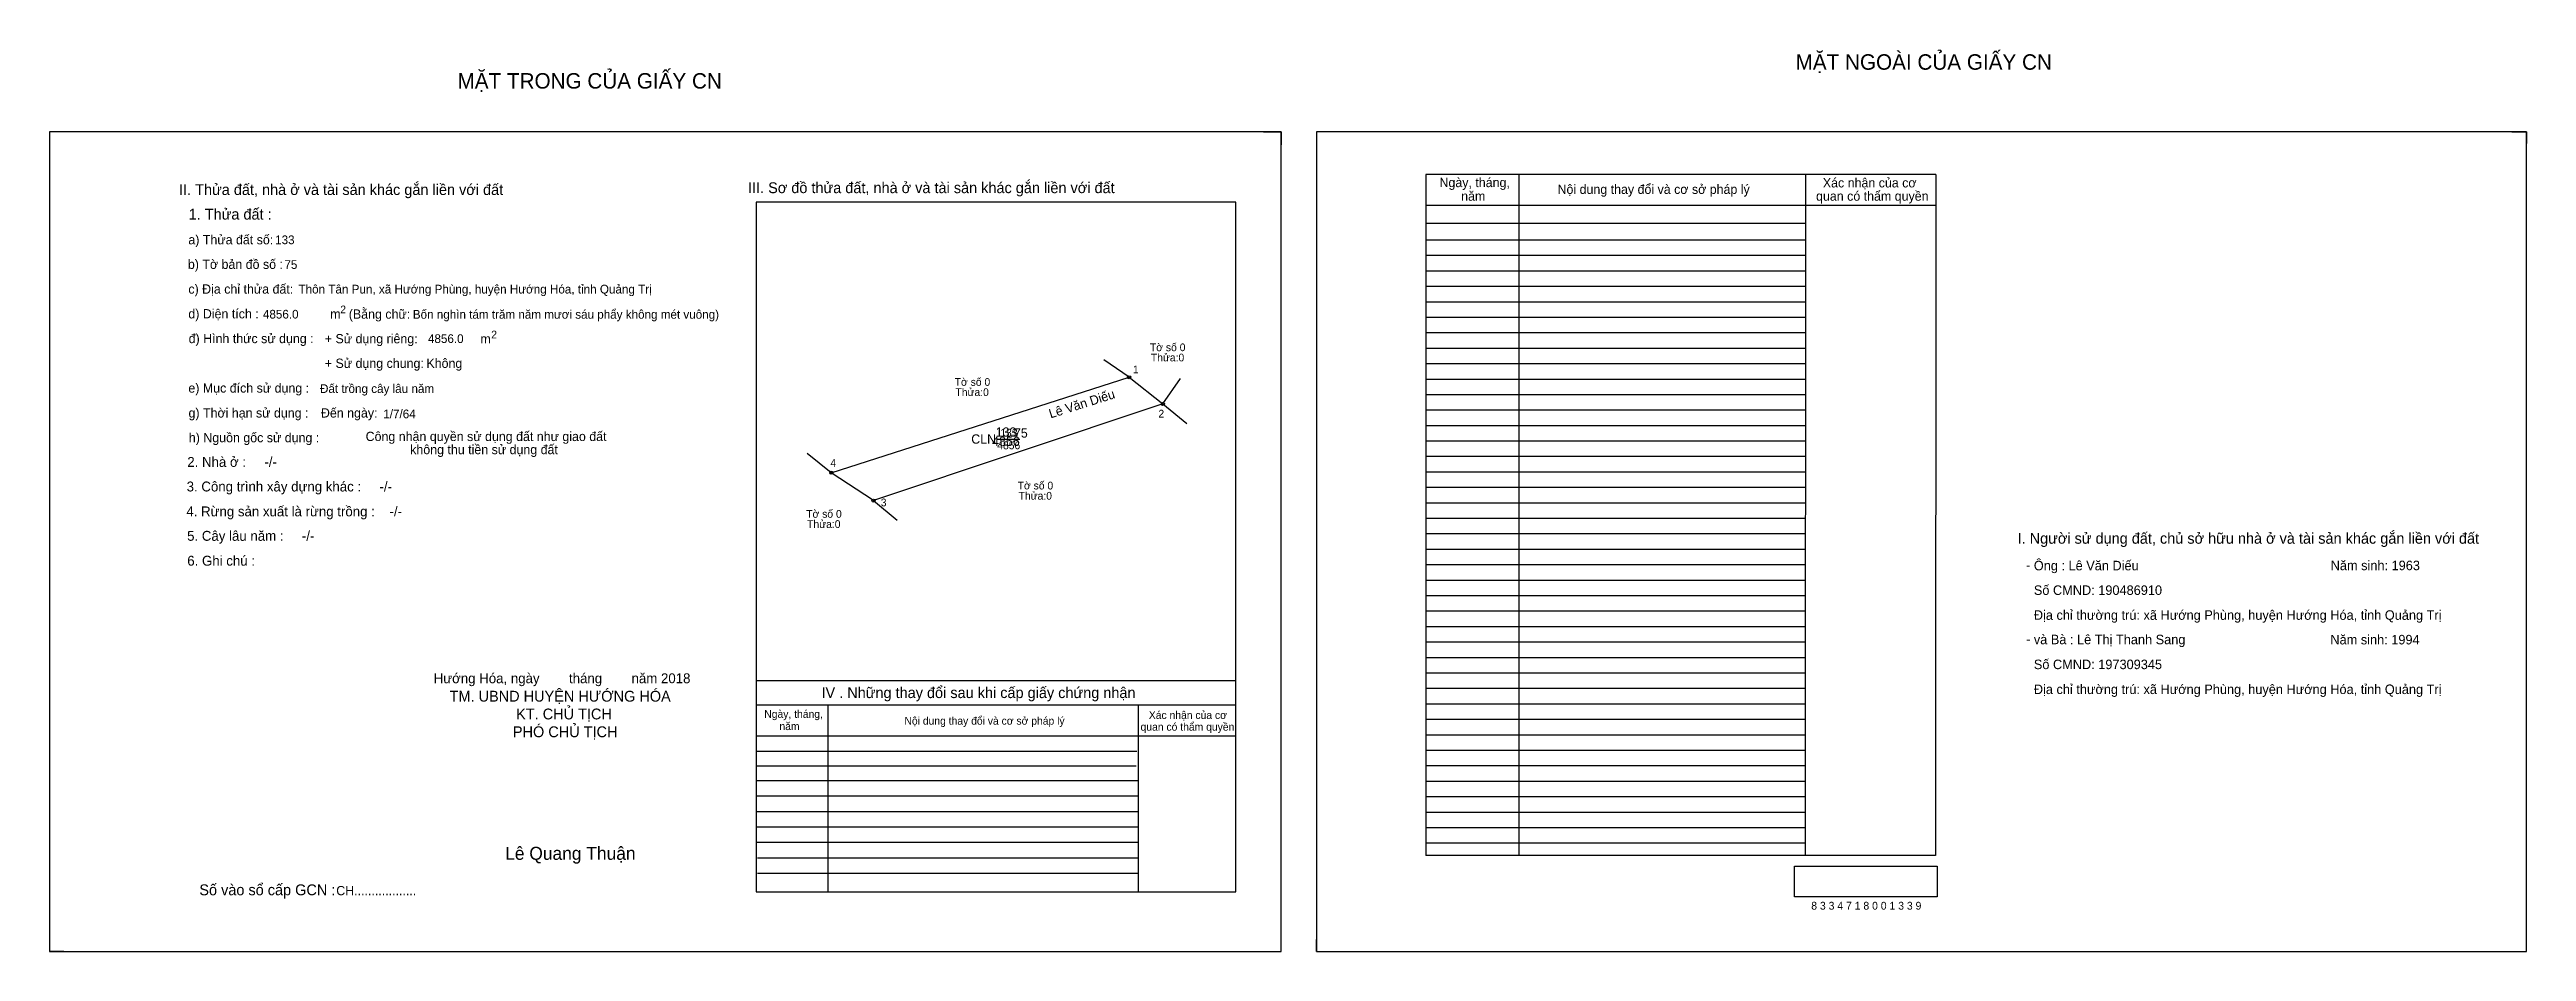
# Model space of a CAD drawing. Extents: x 534585 to 538092, y 1846199 to 1846782.
# Drawn here: x 536491 to 538092, y 1846199 to 1846782 of the extents above.
import ezdxf

# ---------------------------------------------------------------- set-up
doc = ezdxf.new("R2010")
doc.units = 0
for name, color, linetype in [('Default', 7, 'Continuous'), ('Level 10', 7, 'Continuous'), ('Level 11', 7, 'Continuous'), ('Level 13', 7, 'Continuous'), ('Level 2', 7, 'Continuous'), ('Level 27', 7, 'Continuous'), ('Level 3', 7, 'Continuous'), ('Level 36', 7, 'Continuous'), ('Level 4', 7, 'Continuous'), ('Level 5', 7, 'Continuous'), ('Level 55', 7, 'Continuous'), ('Level 6', 7, 'Continuous'), ('Level 7', 7, 'Continuous'), ('Level 8', 7, 'Continuous'), ('Level 9', 7, 'Continuous')]:
    doc.layers.add(name, color=color, linetype=linetype)

msp = doc.modelspace()

# ---------------------------------------------------------------- linework, layer by layer
at = {"layer": 'Level 10'}
for p, q in [((537275.8, 1846728.9), (537287.1, 1846728.9)), ((537287.1, 1846728.9), (537287.1, 1846720.5)), ((538082.6, 1846728.9), (538092.2, 1846728.9)), ((538092.2, 1846728.9), (538092.2, 1846721.5)), ((536491, 1846206.7), (536491, 1846198.9)), ((537309.9, 1846198.9), (537309.9, 1846206.7)), ((536500.2, 1846198.9), (536491, 1846198.9)), ((537309.9, 1846198.9), (537317, 1846198.9))]:
    msp.add_line(p, q, dxfattribs=at)
for points in [[(536491, 1846198.9), (537287.1, 1846198.9), (537287.1, 1846728.9), (536491, 1846728.9)], [(537309.9, 1846198.9), (538092.2, 1846198.9), (538092.2, 1846728.9), (537309.9, 1846728.9)], [(537210.7, 1846553), (537023.6, 1846490.5), (536996.3, 1846508.5), (537188.9, 1846570.2)]]:
    msp.add_lwpolyline(points, close=True, dxfattribs=at)
at = {"layer": 'Level 11'}
for centre in [(537188.9, 1846570.2), (537210.7, 1846553), (537210.7, 1846553), (536996.3, 1846508.5), (537023.6, 1846490.5)]:
    msp.add_circle(centre, 1, dxfattribs=at)
at = {"layer": 'Level 27'}
for p, q in [((537188.9, 1846570.2), (537172.4, 1846581.5)), ((537210.7, 1846553), (537222.1, 1846569.4)), ((537210.7, 1846553), (537226.2, 1846540.4)), ((536996.3, 1846508.5), (536980.7, 1846521)), ((537023.6, 1846490.5), (537039, 1846477.8))]:
    msp.add_line(p, q, dxfattribs=at)
at = {"layer": 'Level 6'}
msp.add_lwpolyline([(537618.9, 1846254), (537711.2, 1846254), (537711.2, 1846234.2), (537618.9, 1846234.2)], close=True, dxfattribs=at)
at = {"layer": 'Level 7'}
for p, q in [((537625.9, 1846658.9), (537380.7, 1846658.9)), ((537625.9, 1846648.9), (537380.7, 1846648.9)), ((537625.9, 1846638.9), (537380.7, 1846638.9)), ((537625.9, 1846628.9), (537380.7, 1846628.9)), ((537625.9, 1846618.9), (537380.7, 1846618.9)), ((537625.9, 1846608.9), (537380.7, 1846608.9)), ((537625.9, 1846598.9), (537380.7, 1846598.9)), ((537625.9, 1846588.9), (537380.7, 1846588.9)), ((537625.9, 1846578.9), (537380.7, 1846578.9)), ((537625.9, 1846568.9), (537380.7, 1846568.9)), ((537625.9, 1846558.9), (537380.7, 1846558.9)), ((537625.9, 1846548.9), (537380.7, 1846548.9)), ((537625.9, 1846538.9), (537380.7, 1846538.9)), ((537625.9, 1846528.9), (537380.7, 1846528.9)), ((537625.9, 1846518.9), (537380.7, 1846518.9)), ((537625.9, 1846508.9), (537380.7, 1846508.9)), ((537625.9, 1846498.9), (537380.7, 1846498.9)), ((537625.9, 1846488.9), (537380.7, 1846488.9)), ((537625.9, 1846478.9), (537380.7, 1846478.9)), ((537625.9, 1846468.9), (537380.7, 1846468.9)), ((537625.9, 1846458.9), (537380.7, 1846458.9)), ((537625.9, 1846448.9), (537380.7, 1846448.9)), ((537625.9, 1846438.9), (537380.7, 1846438.9)), ((537625.9, 1846428.9), (537380.7, 1846428.9)), ((537625.9, 1846418.9), (537380.7, 1846418.9)), ((537625.9, 1846408.9), (537380.7, 1846408.9)), ((537625.9, 1846398.9), (537380.7, 1846398.9)), ((537625.9, 1846388.9), (537380.7, 1846388.9)), ((537625.9, 1846378.9), (537380.7, 1846378.9)), ((537625.9, 1846368.9), (537380.7, 1846368.9)), ((537625.9, 1846358.9), (537380.7, 1846358.9)), ((537625.9, 1846348.9), (537380.7, 1846348.9)), ((537193.9, 1846328.3), (536947.8, 1846328.3)), ((537625.9, 1846338.9), (537380.7, 1846338.9)), ((537625.9, 1846328.9), (537380.7, 1846328.9)), ((537193.4, 1846318.8), (536947.8, 1846318.8)), ((537625.9, 1846318.9), (537380.7, 1846318.9)), ((537194.7, 1846309.3), (536947.8, 1846309.3)), ((537194.7, 1846299.3), (536947.8, 1846299.3)), ((537625.9, 1846308.9), (537380.7, 1846308.9)), ((537625.9, 1846298.9), (537380.7, 1846298.9)), ((537194.7, 1846289.3), (536947.8, 1846289.3)), ((537625.9, 1846288.9), (537380.7, 1846288.9)), ((537194.7, 1846279.3), (536947.8, 1846279.3)), ((537194.7, 1846269.3), (536947.8, 1846269.3)), ((537625.9, 1846278.9), (537380.7, 1846278.9)), ((537625.9, 1846268.9), (537380.7, 1846268.9)), ((537194.7, 1846259.3), (536948.6, 1846259.3)), ((537194.7, 1846249.3), (536948.6, 1846249.3))]:
    msp.add_line(p, q, dxfattribs=at)
at = {"layer": 'Level 8'}
for p, q in [((537710.3, 1846701.4), (537380.7, 1846701.4)), ((537380.7, 1846701.4), (537380.7, 1846260.9)), ((537440.7, 1846701.4), (537440.7, 1846260.9)), ((537626.1, 1846701.2), (537625.9, 1846260.9)), ((537710.3, 1846701.4), (537710.2, 1846260.9)), ((537257.8, 1846683.5), (536947.8, 1846683.5)), ((536947.8, 1846683.5), (536947.8, 1846237.5)), ((537257.8, 1846237.5), (537257.8, 1846683.5)), ((537710.3, 1846681.4), (537380.7, 1846681.4)), ((537625.9, 1846669.7), (537380.7, 1846669.7)), ((537257.8, 1846373.9), (536947.8, 1846373.9)), ((537257.8, 1846358.2), (536947.8, 1846358.2)), ((536994, 1846358.2), (536994, 1846237.5)), ((537194.7, 1846358.2), (537194.7, 1846237.5)), ((537257.8, 1846338.2), (536947.8, 1846338.2)), ((537710.2, 1846260.9), (537380.7, 1846260.9)), ((536947.8, 1846237.5), (537257.8, 1846237.5))]:
    msp.add_line(p, q, dxfattribs=at)
at = {"layer": 'Level 9'}
msp.add_line((537103.6, 1846530.3), (537118.1, 1846530.3), dxfattribs=at)

# ---------------------------------------------------------------- texts
at = {"layer": 'Default'}
for s, p in [('e) Mục đích sử dụng :', (536580.7, 1846560.3)), ('g) Thời hạn sử dụng :', (536580.8, 1846544.2)), ('Đến ngày:', (536666.4, 1846544.2)), ('h) Nguồn gốc sử dụng :', (536581, 1846528.2)), ('Công nhận quyền sử dụng đất như giao đất', (536695.3, 1846529)), ('không thu tiền sử dụng đất', (536724.1, 1846520.5))]:
    msp.add_text(s, height=6, dxfattribs=at).set_placement(p)
at = {"layer": 'Level 13'}
for s, p in [('133', (537105.6, 1846531.9)), ('.', (537101.1, 1846527.8)), ('4856', (537103.6, 1846523.7))]:
    msp.add_text(s, height=5, dxfattribs=at).set_placement(p)
at = {"layer": 'Level 2'}
msp.add_text('Lê Văn Diếu', height=6, rotation=17.4492, dxfattribs=at).set_placement((537138.1, 1846543.6))
at = {"layer": 'Level 3'}
msp.add_text('CLN', height=6, dxfattribs=at).set_placement((537086.8, 1846527.3))
at = {"layer": 'Level 36'}
for s, p in [('Tờ số 0', (537202.3, 1846587.1)), ('Thửa:0', (537202.9, 1846580.5)), ('Tờ số 0', (537076.1, 1846564.7)), ('Thửa:0', (537076.6, 1846558.1)), ('Tờ số 0', (537116.8, 1846497.7)), ('Thửa:0', (537117.4, 1846491.1)), ('Tờ số 0', (536980.1, 1846479.4)), ('Thửa:0', (536980.7, 1846472.8))]:
    msp.add_text(s, height=5, dxfattribs=at).set_placement(p)
at = {"layer": 'Level 4'}
msp.add_text('133', height=6, dxfattribs=at).set_placement((537102.6, 1846531.8))
at = {"layer": 'Level 5'}
msp.add_text('4856', height=6, dxfattribs=at).set_placement((537100.3, 1846525.8))
at = {"layer": 'Level 55'}
for s, height, p in [('1', 0.8, (537188.7, 1846570.2)), ('0', 0.22, (537188.8, 1846569.9)), ('0', 0.22, (537188.8, 1846569.9)), ('0', 0.22, (537188.8, 1846569.9)), ('2', 0.8, (537210.4, 1846553)), ('0', 0.22, (537210.6, 1846552.8)), ('0', 0.22, (537210.6, 1846552.8)), ('0', 0.22, (537210.6, 1846552.8)), ('0', 0.22, (537210.6, 1846552.8)), ('4', 0.8, (536996, 1846508.5)), ('0', 0.22, (536996.2, 1846508.3)), ('0', 0.22, (536996.2, 1846508.3)), ('3', 0.8, (537023.3, 1846490.5)), ('0', 0.22, (537023.5, 1846490.3)), ('0', 0.22, (537023.5, 1846490.3)), ('0', 0.22, (537023.5, 1846490.3))]:
    msp.add_text(s, height=height, dxfattribs=at).set_placement(p)
at = {"layer": 'Level 6'}
for s, height, p in [('133', 5.63, (536636.8, 1846656.3)), ('75', 5.63, (536642.8, 1846640.3)), ('Thôn Tân Pun, xã Hướng Phùng, huyện Hướng Hóa, tỉnh Quảng Trị', 5.64, (536651.9, 1846624.4)), ('4856.0', 5.63, (536628.9, 1846608.2)), ('Bốn nghìn tám trăm năm mươi sáu phẩy không mét vuông)', 5.632, (536725.8, 1846608.1)), ('4856.0', 5.63, (536735.6, 1846592.4)), ('Đất trồng cây lâu năm', 5.64, (536665.8, 1846560.1)), ('1/7/64', 5.64, (536706.7, 1846543.7)), ('Ông : Lê Văn Diếu', 6.16, (537773.7, 1846445.4)), ('Năm sinh: 1963', 6.16, (537965.6, 1846445.5)), ('Số CMND: 190486910', 6.16, (537773.7, 1846429.5)), ('Địa chỉ thường trú: xã Hướng Phùng, huyện Hướng Hóa, tỉnh Quảng Trị', 6.16, (537773.7, 1846413.4)), ('và Bà : Lê Thị Thanh Sang', 6.16, (537773.7, 1846397.6)), ('Năm sinh: 1994', 6.16, (537965.4, 1846397.5)), ('Số CMND: 197309345', 6.16, (537773.7, 1846381.5)), ('Địa chỉ thường trú: xã Hướng Phùng, huyện Hướng Hóa, tỉnh Quảng Trị', 6.16, (537773.7, 1846365.4)), ('8 3 3 4 7 1 8 0 0 1 3 3 9', 5.04, (537629.8, 1846226))]:
    msp.add_text(s, height=height, dxfattribs=at).set_placement(p)
at = {"layer": 'Level 7'}
for s, height, p in [('MẶT NGOÀI CỦA GIẤY CN', 10, (537619.7, 1846769.1)), ('MẶT TRONG CỦA GIẤY CN', 10, (536754.7, 1846756.9)), ('II. Thửa đất, nhà ở và tài sản khác gắn liền với đất', 7, (536574.7, 1846688.1)), ('III. Sơ đồ thửa đất, nhà ở và tài sản khác gắn liền với đất', 7, (536942.5, 1846689.3)), ('Ngày, tháng,', 6, (537389.5, 1846693.2)), ('Xác nhận của cơ', 6, (537637.3, 1846693)), ('1. Thửa đất :', 7, (536580.9, 1846672.2)), ('năm', 6, (537403.5, 1846684.4)), ('Nội dung thay đổi và cơ sở pháp lý', 6, (537465.8, 1846688.8)), (' quan có thẩm quyền', 6, (537630.7, 1846684.4)), ('a) Thửa đất số:', 6, (536580.7, 1846656.2)), ('b) Tờ bản đồ số :', 6, (536580.4, 1846640.3)), ('c) Địa chỉ thửa đất:', 6, (536580.7, 1846624.3)), ('2', 5, (536678.9, 1846611.6)), ('d) Diện tích :', 6, (536580.7, 1846608.3)), ('m', 6, (536672.4, 1846608.2)), ('(Bằng chữ:', 6, (536684.4, 1846608.1)), ('2', 5, (536776.5, 1846595.4)), ('đ) Hình thức sử dụng :', 6, (536580.9, 1846592.3)), ('+ Sử dụng riêng:', 6, (536668.9, 1846592.2)), ('m', 6, (536769.5, 1846592.1)), ('+ Sử dụng chung:', 6, (536668.9, 1846576.3)), ('Không', 6, (536734.6, 1846576.3)), ('75', 6, (537114.4, 1846531.2)), ('2. Nhà ở :     -/-', 6.4, (536580, 1846512.3)), ('3. Công trình xây dựng khác :     -/-', 6.4, (536579.6, 1846496.4)), ('4. Rừng sản xuất là rừng trồng :    -/-', 6.4, (536579.4, 1846480.3)), ('5. Cây lâu năm :     -/-', 6.4, (536579.9, 1846464.5)), ('I. Người sử dụng đất, chủ sở hữu nhà ở và tài sản khác gắn liền với đất', 7, (537763.2, 1846462.6)), ('6. Ghi chú :', 6.4, (536580, 1846448.4)), ('-', 6.4, (537768.6, 1846445.6)), ('-', 6.4, (537768.7, 1846397.8)), ('Hướng Hóa, ngày        tháng        năm 2018', 6.4, (536739.3, 1846372.4)), ('TM. UBND HUYỆN HƯỚNG HÓA', 7, (536749.6, 1846360.5)), ('IV . Những thay đổi sau khi cấp giấy chứng nhận', 7, (536990, 1846362.8)), ('PHÓ CHỦ TỊCH', 7, (536790.5, 1846337.5)), ('KT. CHỦ TỊCH', 7, (536792.6, 1846349)), ('Ngày, tháng,', 5, (536953, 1846350)), ('năm', 5, (536962.8, 1846342.1)), ('Nội dung thay đổi và cơ sở pháp lý', 5, (537043.6, 1846345.6)), (' quan có thẩm quyền', 5, (537194.4, 1846341.7)), ('Xác nhận của cơ', 5, (537201.6, 1846349.3)), ('Lê Quang Thuận', 8.4, (536785.5, 1846258.2)), ('Số vào sổ cấp GCN :', 7, (536587.8, 1846235.3)), ('CH..................', 6, (536676.3, 1846235.3))]:
    msp.add_text(s, height=height, dxfattribs=at).set_placement(p)
at = {"layer": 'Level 9'}
for s, p in [('1', (537191.3, 1846572.8)), ('2', (537207.8, 1846544.2)), ('4', (536995.7, 1846512.3)), ('3', (537028.3, 1846486.8))]:
    msp.add_text(s, height=5, dxfattribs=at).set_placement(p)

doc.saveas('drawing.dxf')
